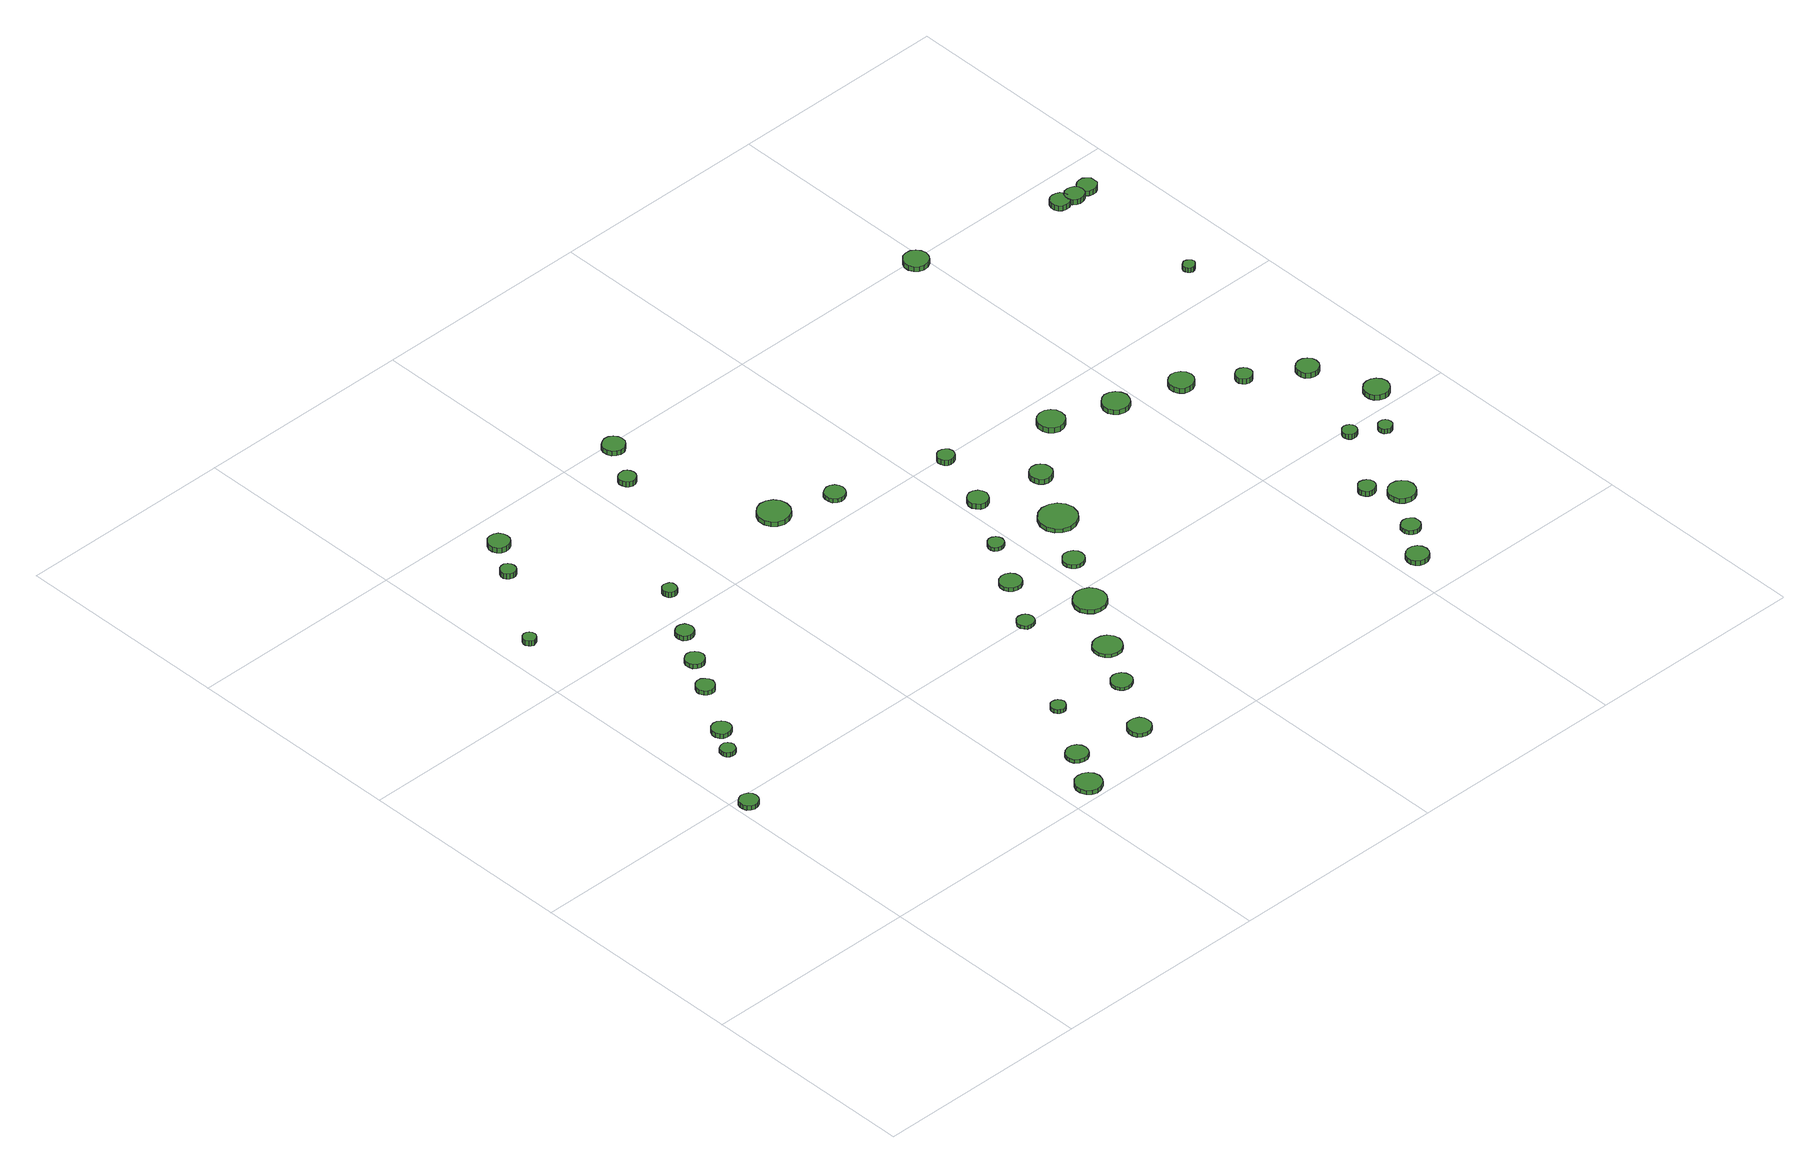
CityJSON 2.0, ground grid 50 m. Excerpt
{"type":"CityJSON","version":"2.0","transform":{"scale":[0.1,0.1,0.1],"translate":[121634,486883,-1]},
"CityObjects":{
"tree1":{"type":"SolitaryVegetationObject","attributes":{"function":"something"},"geometry":[{"type":"MultiSurface","lod":"1","boundaries":[[[0,1,2,3,4,5,6,7,8,9,10,11,12,13,14]],[[15,16,17,18,19,20,21,22,23,24,25,26,27,28,29]],[[0,29,28,1]],[[1,28,27,2]],[[2,27,26,3]],[[3,26,25,4]],[[4,25,24,5]],[[5,24,23,6]],[[6,23,22,7]],[[7,22,21,8]],[[8,21,20,9]],[[9,20,19,10]],[[10,19,18,11]],[[11,18,17,12]],[[12,17,16,13]],[[13,16,15,14]],[[14,15,29,0]]]}]},
"tree2":{"type":"SolitaryVegetationObject","attributes":{"function":"something"},"geometry":[{"type":"MultiSurface","lod":"1","boundaries":[[[30,31,32,33,34,35,36,37,38,39,40,41,42,43,44]],[[45,46,47,48,49,50,51,52,53,54,55,56,57,58,59]],[[30,59,58,31]],[[31,58,57,32]],[[32,57,56,33]],[[33,56,55,34]],[[34,55,54,35]],[[35,54,53,36]],[[36,53,52,37]],[[37,52,51,38]],[[38,51,50,39]],[[39,50,49,40]],[[40,49,48,41]],[[41,48,47,42]],[[42,47,46,43]],[[43,46,45,44]],[[44,45,59,30]]]}]},
"tree3":{"type":"SolitaryVegetationObject","attributes":{"function":"something"},"geometry":[{"type":"MultiSurface","lod":"1","boundaries":[[[60,61,62,63,64,65,66,67,68,69,70,71,72,73,74]],[[75,76,77,78,79,80,81,82,83,84,85,86,87,88,89]],[[60,89,88,61]],[[61,88,87,62]],[[62,87,86,63]],[[63,86,85,64]],[[64,85,84,65]],[[65,84,83,66]],[[66,83,82,67]],[[67,82,81,68]],[[68,81,80,69]],[[69,80,79,70]],[[70,79,78,71]],[[71,78,77,72]],[[72,77,76,73]],[[73,76,75,74]],[[74,75,89,60]]]}]},
"tree4":{"type":"SolitaryVegetationObject","attributes":{"function":"something"},"geometry":[{"type":"MultiSurface","lod":"1","boundaries":[[[90,91,92,93,94,95,96,97,98,99,100,101,102,103,104]],[[105,106,107,108,109,110,111,112,113,114,115,116,117,118,119]],[[90,119,118,91]],[[91,118,117,92]],[[92,117,116,93]],[[93,116,115,94]],[[94,115,114,95]],[[95,114,113,96]],[[96,113,112,97]],[[97,112,111,98]],[[98,111,110,99]],[[99,110,109,100]],[[100,109,108,101]],[[101,108,107,102]],[[102,107,106,103]],[[103,106,105,104]],[[104,105,119,90]]]}]},
"tree5":{"type":"SolitaryVegetationObject","attributes":{"function":"something"},"geometry":[{"type":"MultiSurface","lod":"1","boundaries":[[[120,121,122,123,124,125,126,127,128,129,130,131,132,133,134]],[[135,136,137,138,139,140,141,142,143,144,145,146,147,148,149]],[[120,149,148,121]],[[121,148,147,122]],[[122,147,146,123]],[[123,146,145,124]],[[124,145,144,125]],[[125,144,143,126]],[[126,143,142,127]],[[127,142,141,128]],[[128,141,140,129]],[[129,140,139,130]],[[130,139,138,131]],[[131,138,137,132]],[[132,137,136,133]],[[133,136,135,134]],[[134,135,149,120]]]}]},
"tree6":{"type":"SolitaryVegetationObject","attributes":{"function":"something"},"geometry":[{"type":"MultiSurface","lod":"1","boundaries":[[[150,151,152,153,154,155,156,157,158,159,160,161,162,163,164]],[[165,166,167,168,169,170,171,172,173,174,175,176,177,178,179]],[[150,179,178,151]],[[151,178,177,152]],[[152,177,176,153]],[[153,176,175,154]],[[154,175,174,155]],[[155,174,173,156]],[[156,173,172,157]],[[157,172,171,158]],[[158,171,170,159]],[[159,170,169,160]],[[160,169,168,161]],[[161,168,167,162]],[[162,167,166,163]],[[163,166,165,164]],[[164,165,179,150]]]}]},
"tree7":{"type":"SolitaryVegetationObject","attributes":{"function":"something"},"geometry":[{"type":"MultiSurface","lod":"1","boundaries":[[[180,181,182,183,184,185,186,187,188,189,190,191,192,193,194]],[[195,196,197,198,199,200,201,202,203,204,205,206,207,208,209]],[[180,209,208,181]],[[181,208,207,182]],[[182,207,206,183]],[[183,206,205,184]],[[184,205,204,185]],[[185,204,203,186]],[[186,203,202,187]],[[187,202,201,188]],[[188,201,200,189]],[[189,200,199,190]],[[190,199,198,191]],[[191,198,197,192]],[[192,197,196,193]],[[193,196,195,194]],[[194,195,209,180]]]}]},
"tree8":{"type":"SolitaryVegetationObject","attributes":{"function":"something"},"geometry":[{"type":"MultiSurface","lod":"1","boundaries":[[[210,211,212,213,214,215,216,217,218,219,220,221,222,223,224]],[[225,226,227,228,229,230,231,232,233,234,235,236,237,238,239]],[[210,239,238,211]],[[211,238,237,212]],[[212,237,236,213]],[[213,236,235,214]],[[214,235,234,215]],[[215,234,233,216]],[[216,233,232,217]],[[217,232,231,218]],[[218,231,230,219]],[[219,230,229,220]],[[220,229,228,221]],[[221,228,227,222]],[[222,227,226,223]],[[223,226,225,224]],[[224,225,239,210]]]}]},
"tree9":{"type":"SolitaryVegetationObject","attributes":{"function":"something"},"geometry":[{"type":"MultiSurface","lod":"1","boundaries":[[[240,241,242,243,244,245,246,247,248,249,250,251,252,253,254]],[[255,256,257,258,259,260,261,262,263,264,265,266,267,268,269]],[[240,269,268,241]],[[241,268,267,242]],[[242,267,266,243]],[[243,266,265,244]],[[244,265,264,245]],[[245,264,263,246]],[[246,263,262,247]],[[247,262,261,248]],[[248,261,260,249]],[[249,260,259,250]],[[250,259,258,251]],[[251,258,257,252]],[[252,257,256,253]],[[253,256,255,254]],[[254,255,269,240]]]}]},
"tree10":{"type":"SolitaryVegetationObject","attributes":{"function":"something"},"geometry":[{"type":"MultiSurface","lod":"1","boundaries":[[[270,271,272,273,274,275,276,277,278,279,280,281,282,283,284]],[[285,286,287,288,289,290,291,292,293,294,295,296,297,298,299]],[[270,299,298,271]],[[271,298,297,272]],[[272,297,296,273]],[[273,296,295,274]],[[274,295,294,275]],[[275,294,293,276]],[[276,293,292,277]],[[277,292,291,278]],[[278,291,290,279]],[[279,290,289,280]],[[280,289,288,281]],[[281,288,287,282]],[[282,287,286,283]],[[283,286,285,284]],[[284,285,299,270]]]}]},
"tree11":{"type":"SolitaryVegetationObject","attributes":{"function":"something"},"geometry":[{"type":"MultiSurface","lod":"1","boundaries":[[[300,301,302,303,304,305,306,307,308,309,310,311,312,313,314]],[[315,316,317,318,319,320,321,322,323,324,325,326,327,328,329]],[[300,329,328,301]],[[301,328,327,302]],[[302,327,326,303]],[[303,326,325,304]],[[304,325,324,305]],[[305,324,323,306]],[[306,323,322,307]],[[307,322,321,308]],[[308,321,320,309]],[[309,320,319,310]],[[310,319,318,311]],[[311,318,317,312]],[[312,317,316,313]],[[313,316,315,314]],[[314,315,329,300]]]}]},
"tree12":{"type":"SolitaryVegetationObject","attributes":{"function":"something"},"geometry":[{"type":"MultiSurface","lod":"1","boundaries":[[[330,331,332,333,334,335,336,337,338,339,340,341,342,343,344]],[[345,346,347,348,349,350,351,352,353,354,355,356,357,358,359]],[[330,359,358,331]],[[331,358,357,332]],[[332,357,356,333]],[[333,356,355,334]],[[334,355,354,335]],[[335,354,353,336]],[[336,353,352,337]],[[337,352,351,338]],[[338,351,350,339]],[[339,350,349,340]],[[340,349,348,341]],[[341,348,347,342]],[[342,347,346,343]],[[343,346,345,344]],[[344,345,359,330]]]}]},
"tree13":{"type":"SolitaryVegetationObject","attributes":{"function":"something"},"geometry":[{"type":"MultiSurface","lod":"1","boundaries":[[[360,361,362,363,364,365,366,367,368,369,370,371,372,373,374]],[[375,376,377,378,379,380,381,382,383,384,385,386,387,388,389]],[[360,389,388,361]],[[361,388,387,362]],[[362,387,386,363]],[[363,386,385,364]],[[364,385,384,365]],[[365,384,383,366]],[[366,383,382,367]],[[367,382,381,368]],[[368,381,380,369]],[[369,380,379,370]],[[370,379,378,371]],[[371,378,377,372]],[[372,377,376,373]],[[373,376,375,374]],[[374,375,389,360]]]}]},
"tree14":{"type":"SolitaryVegetationObject","attributes":{"function":"something"},"geometry":[{"type":"MultiSurface","lod":"1","boundaries":[[[390,391,392,393,394,395,396,397,398,399,400,401,402,403,404]],[[405,406,407,408,409,410,411,412,413,414,415,416,417,418,419]],[[390,419,418,391]],[[391,418,417,392]],[[392,417,416,393]],[[393,416,415,394]],[[394,415,414,395]],[[395,414,413,396]],[[396,413,412,397]],[[397,412,411,398]],[[398,411,410,399]],[[399,410,409,400]],[[400,409,408,401]],[[401,408,407,402]],[[402,407,406,403]],[[403,406,405,404]],[[404,405,419,390]]]}]},
"tree15":{"type":"SolitaryVegetationObject","attributes":{"function":"something"},"geometry":[{"type":"MultiSurface","lod":"1","boundaries":[[[420,421,422,423,424,425,426,427,428,429,430,431,432,433,434]],[[435,436,437,438,439,440,441,442,443,444,445,446,447,448,449]],[[420,449,448,421]],[[421,448,447,422]],[[422,447,446,423]],[[423,446,445,424]],[[424,445,444,425]],[[425,444,443,426]],[[426,443,442,427]],[[427,442,441,428]],[[428,441,440,429]],[[429,440,439,430]],[[430,439,438,431]],[[431,438,437,432]],[[432,437,436,433]],[[433,436,435,434]],[[434,435,449,420]]]}]},
"tree16":{"type":"SolitaryVegetationObject","attributes":{"function":"something"},"geometry":[{"type":"MultiSurface","lod":"1","boundaries":[[[450,451,452,453,454,455,456,457,458,459,460,461,462,463,464]],[[465,466,467,468,469,470,471,472,473,474,475,476,477,478,479]],[[450,479,478,451]],[[451,478,477,452]],[[452,477,476,453]],[[453,476,475,454]],[[454,475,474,455]],[[455,474,473,456]],[[456,473,472,457]],[[457,472,471,458]],[[458,471,470,459]],[[459,470,469,460]],[[460,469,468,461]],[[461,468,467,462]],[[462,467,466,463]],[[463,466,465,464]],[[464,465,479,450]]]}]},
"tree17":{"type":"SolitaryVegetationObject","attributes":{"function":"something"},"geometry":[{"type":"MultiSurface","lod":"1","boundaries":[[[480,481,482,483,484,485,486,487,488,489,490,491,492,493,494]],[[495,496,497,498,499,500,501,502,503,504,505,506,507,508,509]],[[480,509,508,481]],[[481,508,507,482]],[[482,507,506,483]],[[483,506,505,484]],[[484,505,504,485]],[[485,504,503,486]],[[486,503,502,487]],[[487,502,501,488]],[[488,501,500,489]],[[489,500,499,490]],[[490,499,498,491]],[[491,498,497,492]],[[492,497,496,493]],[[493,496,495,494]],[[494,495,509,480]]]}]},
"tree18":{"type":"SolitaryVegetationObject","attributes":{"function":"something"},"geometry":[{"type":"MultiSurface","lod":"1","boundaries":[[[510,511,512,513,514,515,516,517,518,519,520,521,522,523,524]],[[525,526,527,528,529,530,531,532,533,534,535,536,537,538,539]],[[510,539,538,511]],[[511,538,537,512]],[[512,537,536,513]],[[513,536,535,514]],[[514,535,534,515]],[[515,534,533,516]],[[516,533,532,517]],[[517,532,531,518]],[[518,531,530,519]],[[519,530,529,520]],[[520,529,528,521]],[[521,528,527,522]],[[522,527,526,523]],[[523,526,525,524]],[[524,525,539,510]]]}]},
"tree19":{"type":"SolitaryVegetationObject","attributes":{"function":"something"},"geometry":[{"type":"MultiSurface","lod":"1","boundaries":[[[540,541,542,543,544,545,546,547,548,549,550,551,552,553,554]],[[555,556,557,558,559,560,561,562,563,564,565,566,567,568,569]],[[540,569,568,541]],[[541,568,567,542]],[[542,567,566,543]],[[543,566,565,544]],[[544,565,564,545]],[[545,564,563,546]],[[546,563,562,547]],[[547,562,561,548]],[[548,561,560,549]],[[549,560,559,550]],[[550,559,558,551]],[[551,558,557,552]],[[552,557,556,553]],[[553,556,555,554]],[[554,555,569,540]]]}]},
"tree20":{"type":"SolitaryVegetationObject","attributes":{"function":"something"},"geometry":[{"type":"MultiSurface","lod":"1","boundaries":[[[570,571,572,573,574,575,576,577,578,579,580,581,582,583,584]],[[585,586,587,588,589,590,591,592,593,594,595,596,597,598,599]],[[570,599,598,571]],[[571,598,597,572]],[[572,597,596,573]],[[573,596,595,574]],[[574,595,594,575]],[[575,594,593,576]],[[576,593,592,577]],[[577,592,591,578]],[[578,591,590,579]],[[579,590,589,580]],[[580,589,588,581]],[[581,588,587,582]],[[582,587,586,583]],[[583,586,585,584]],[[584,585,599,570]]]}]},
"tree21":{"type":"SolitaryVegetationObject","attributes":{"function":"something"},"geometry":[{"type":"MultiSurface","lod":"1","boundaries":[[[600,601,602,603,604,605,606,607,608,609,610,611,612,613,614]],[[615,616,617,618,619,620,621,622,623,624,625,626,627,628,629]],[[600,629,628,601]],[[601,628,627,602]],[[602,627,626,603]],[[603,626,625,604]],[[604,625,624,605]],[[605,624,623,606]],[[606,623,622,607]],[[607,622,621,608]],[[608,621,620,609]],[[609,620,619,610]],[[610,619,618,611]],[[611,618,617,612]],[[612,617,616,613]],[[613,616,615,614]],[[614,615,629,600]]]}]},
"tree22":{"type":"SolitaryVegetationObject","attributes":{"function":"something"},"geometry":[{"type":"MultiSurface","lod":"1","boundaries":[[[630,631,632,633,634,635,636,637,638,639,640,641,642,643,644]],[[645,646,647,648,649,650,651,652,653,654,655,656,657,658,659]],[[630,659,658,631]],[[631,658,657,632]],[[632,657,656,633]],[[633,656,655,634]],[[634,655,654,635]],[[635,654,653,636]],[[636,653,652,637]],[[637,652,651,638]],[[638,651,650,639]],[[639,650,649,640]],[[640,649,648,641]],[[641,648,647,642]],[[642,647,646,643]],[[643,646,645,644]],[[644,645,659,630]]]}]},
"tree23":{"type":"SolitaryVegetationObject","attributes":{"function":"something"},"geometry":[{"type":"MultiSurface","lod":"1","boundaries":[[[660,661,662,663,664,665,666,667,668,669,670,671,672,673,674]],[[675,676,677,678,679,680,681,682,683,684,685,686,687,688,689]],[[660,689,688,661]],[[661,688,687,662]],[[662,687,686,663]],[[663,686,685,664]],[[664,685,684,665]],[[665,684,683,666]],[[666,683,682,667]],[[667,682,681,668]],[[668,681,680,669]],[[669,680,679,670]],[[670,679,678,671]],[[671,678,677,672]],[[672,677,676,673]],[[673,676,675,674]],[[674,675,689,660]]]}]},
"tree24":{"type":"SolitaryVegetationObject","attributes":{"function":"something"},"geometry":[{"type":"MultiSurface","lod":"1","boundaries":[[[690,691,692,693,694,695,696,697,698,699,700,701,702,703,704]],[[705,706,707,708,709,710,711,712,713,714,715,716,717,718,719]],[[690,719,718,691]],[[691,718,717,692]],[[692,717,716,693]],[[693,716,715,694]],[[694,715,714,695]],[[695,714,713,696]],[[696,713,712,697]],[[697,712,711,698]],[[698,711,710,699]],[[699,710,709,700]],[[700,709,708,701]],[[701,708,707,702]],[[702,707,706,703]],[[703,706,705,704]],[[704,705,719,690]]]}]},
"tree25":{"type":"SolitaryVegetationObject","attributes":{"function":"something"},"geometry":[{"type":"MultiSurface","lod":"1","boundaries":[[[720,721,722,723,724,725,726,727,728,729,730,731,732,733,734]],[[735,736,737,738,739,740,741,742,743,744,745,746,747,748,749]],[[720,749,748,721]],[[721,748,747,722]],[[722,747,746,723]],[[723,746,745,724]],[[724,745,744,725]],[[725,744,743,726]],[[726,743,742,727]],[[727,742,741,728]],[[728,741,740,729]],[[729,740,739,730]],[[730,739,738,731]],[[731,738,737,732]],[[732,737,736,733]],[[733,736,735,734]],[[734,735,749,720]]]}]},
"tree26":{"type":"SolitaryVegetationObject","attributes":{"function":"something"},"geometry":[{"type":"MultiSurface","lod":"1","boundaries":[[[750,751,752,753,754,755,756,757,758,759,760,761,762,763,764]],[[765,766,767,768,769,770,771,772,773,774,775,776,777,778,779]],[[750,779,778,751]],[[751,778,777,752]],[[752,777,776,753]],[[753,776,775,754]],[[754,775,774,755]],[[755,774,773,756]],[[756,773,772,757]],[[757,772,771,758]],[[758,771,770,759]],[[759,770,769,760]],[[760,769,768,761]],[[761,768,767,762]],[[762,767,766,763]],[[763,766,765,764]],[[764,765,779,750]]]}]},
"tree27":{"type":"SolitaryVegetationObject","attributes":{"function":"something"},"geometry":[{"type":"MultiSurface","lod":"1","boundaries":[[[780,781,782,783,784,785,786,787,788,789,790,791,792,793,794]],[[795,796,797,798,799,800,801,802,803,804,805,806,807,808,809]],[[780,809,808,781]],[[781,808,807,782]],[[782,807,806,783]],[[783,806,805,784]],[[784,805,804,785]],[[785,804,803,786]],[[786,803,802,787]],[[787,802,801,788]],[[788,801,800,789]],[[789,800,799,790]],[[790,799,798,791]],[[791,798,797,792]],[[792,797,796,793]],[[793,796,795,794]],[[794,795,809,780]]]}]},
"tree28":{"type":"SolitaryVegetationObject","attributes":{"function":"something"},"geometry":[{"type":"MultiSurface","lod":"1","boundaries":[[[810,811,812,813,814,815,816,817,818,819,820,821,822,823,824]],[[825,826,827,828,829,830,831,832,833,834,835,836,837,838,839]],[[810,839,838,811]],[[811,838,837,812]],[[812,837,836,813]],[[813,836,835,814]],[[814,835,834,815]],[[815,834,833,816]],[[816,833,832,817]],[[817,832,831,818]],[[818,831,830,819]],[[819,830,829,820]],[[820,829,828,821]],[[821,828,827,822]],[[822,827,826,823]],[[823,826,825,824]],[[824,825,839,810]]]}]},
"tree29":{"type":"SolitaryVegetationObject","attributes":{"function":"something"},"geometry":[{"type":"MultiSurface","lod":"1","boundaries":[[[840,841,842,843,844,845,846,847,848,849,850,851,852,853,854]],[[855,856,857,858,859,860,861,862,863,864,865,866,867,868,869]],[[840,869,868,841]],[[841,868,867,842]],[[842,867,866,843]],[[843,866,865,844]],[[844,865,864,845]],[[845,864,863,846]],[[846,863,862,847]],[[847,862,861,848]],[[848,861,860,849]],[[849,860,859,850]],[[850,859,858,851]],[[851,858,857,852]],[[852,857,856,853]],[[853,856,855,854]],[[854,855,869,840]]]}]},
"tree30":{"type":"SolitaryVegetationObject","attributes":{"function":"something"},"geometry":[{"type":"MultiSurface","lod":"1","boundaries":[[[870,871,872,873,874,875,876,877,878,879,880,881,882,883,884]],[[885,886,887,888,889,890,891,892,893,894,895,896,897,898,899]],[[870,899,898,871]],[[871,898,897,872]],[[872,897,896,873]],[[873,896,895,874]],[[874,895,894,875]],[[875,894,893,876]],[[876,893,892,877]],[[877,892,891,878]],[[878,891,890,879]],[[879,890,889,880]],[[880,889,888,881]],[[881,888,887,882]],[[882,887,886,883]],[[883,886,885,884]],[[884,885,899,870]]]}]},
"tree31":{"type":"SolitaryVegetationObject","attributes":{"function":"something"},"geometry":[{"type":"MultiSurface","lod":"1","boundaries":[[[900,901,902,903,904,905,906,907,908,909,910,911,912,913,914]],[[915,916,917,918,919,920,921,922,923,924,925,926,927,928,929]],[[900,929,928,901]],[[901,928,927,902]],[[902,927,926,903]],[[903,926,925,904]],[[904,925,924,905]],[[905,924,923,906]],[[906,923,922,907]],[[907,922,921,908]],[[908,921,920,909]],[[909,920,919,910]],[[910,919,918,911]],[[911,918,917,912]],[[912,917,916,913]],[[913,916,915,914]],[[914,915,929,900]]]}]},
"tree32":{"type":"SolitaryVegetationObject","attributes":{"function":"something"},"geometry":[{"type":"MultiSurface","lod":"1","boundaries":[[[930,931,932,933,934,935,936,937,938,939,940,941,942,943,944]],[[945,946,947,948,949,950,951,952,953,954,955,956,957,958,959]],[[930,959,958,931]],[[931,958,957,932]],[[932,957,956,933]],[[933,956,955,934]],[[934,955,954,935]],[[935,954,953,936]],[[936,953,952,937]],[[937,952,951,938]],[[938,951,950,939]],[[939,950,949,940]],[[940,949,948,941]],[[941,948,947,942]],[[942,947,946,943]],[[943,946,945,944]],[[944,945,959,930]]]}]},
"tree33":{"type":"SolitaryVegetationObject","attributes":{"function":"something"},"geometry":[{"type":"MultiSurface","lod":"1","boundaries":[[[960,961,962,963,964,965,966,967,968,969,970,971,972,973,974]],[[975,976,977,978,979,980,981,982,983,984,985,986,987,988,989]],[[960,989,988,961]],[[961,988,987,962]],[[962,987,986,963]],[[963,986,985,964]],[[964,985,984,965]],[[965,984,983,966]],[[966,983,982,967]],[[967,982,981,968]],[[968,981,980,969]],[[969,980,979,970]],[[970,979,978,971]],[[971,978,977,972]],[[972,977,976,973]],[[973,976,975,974]],[[974,975,989,960]]]}]},
"tree34":{"type":"SolitaryVegetationObject","attributes":{"function":"something"},"geometry":[{"type":"MultiSurface","lod":"1","boundaries":[[[990,991,992,993,994,995,996,997,998,999,1000,1001,1002,1003,1004]],[[1005,1006,1007,1008,1009,1010,1011,1012,1013,1014,1015,1016,1017,1018,1019]],[[990,1019,1018,991]],[[991,1018,1017,992]],[[992,1017,1016,993]],[[993,1016,1015,994]],[[994,1015,1014,995]],[[995,1014,1013,996]],[[996,1013,1012,997]],[[997,1012,1011,998]],[[998,1011,1010,999]],[[999,1010,1009,1000]],[[1000,1009,1008,1001]],[[1001,1008,1007,1002]],[[1002,1007,1006,1003]],[[1003,1006,1005,1004]],[[1004,1005,1019,990]]]}]},
"tree35":{"type":"SolitaryVegetationObject","attributes":{"function":"something"},"geometry":[{"type":"MultiSurface","lod":"1","boundaries":[[[1020,1021,1022,1023,1024,1025,1026,1027,1028,1029,1030,1031,1032,1033,1034]],[[1035,1036,1037,1038,1039,1040,1041,1042,1043,1044,1045,1046,1047,1048,1049]],[[1020,1049,1048,1021]],[[1021,1048,1047,1022]],[[1022,1047,1046,1023]],[[1023,1046,1045,1024]],[[1024,1045,1044,1025]],[[1025,1044,1043,1026]],[[1026,1043,1042,1027]],[[1027,1042,1041,1028]],[[1028,1041,1040,1029]],[[1029,1040,1039,1030]],[[1030,1039,1038,1031]],[[1031,1038,1037,1032]],[[1032,1037,1036,1033]],[[1033,1036,1035,1034]],[[1034,1035,1049,1020]]]}]},
"tree36":{"type":"SolitaryVegetationObject","attributes":{"function":"something"},"geometry":[{"type":"MultiSurface","lod":"1","boundaries":[[[1050,1051,1052,1053,1054,1055,1056,1057,1058,1059,1060,1061,1062,1063,1064]],[[1065,1066,1067,1068,1069,1070,1071,1072,1073,1074,1075,1076,1077,1078,1079]],[[1050,1079,1078,1051]],[[1051,1078,1077,1052]],[[1052,1077,1076,1053]],[[1053,1076,1075,1054]],[[1054,1075,1074,1055]],[[1055,1074,1073,1056]],[[1056,1073,1072,1057]],[[1057,1072,1071,1058]],[[1058,1071,1070,1059]],[[1059,1070,1069,1060]],[[1060,1069,1068,1061]],[[1061,1068,1067,1062]],[[1062,1067,1066,1063]],[[1063,1066,1065,1064]],[[1064,1065,1079,1050]]]}]},
"tree37":{"type":"SolitaryVegetationObject","attributes":{"function":"something"},"geometry":[{"type":"MultiSurface","lod":"1","boundaries":[[[1080,1081,1082,1083,1084,1085,1086,1087,1088,1089,1090,1091,1092,1093,1094]],[[1095,1096,1097,1098,1099,1100,1101,1102,1103,1104,1105,1106,1107,1108,1109]],[[1080,1109,1108,1081]],[[1081,1108,1107,1082]],[[1082,1107,1106,1083]],[[1083,1106,1105,1084]],[[1084,1105,1104,1085]],[[1085,1104,1103,1086]],[[1086,1103,1102,1087]],[[1087,1102,1101,1088]],[[1088,1101,1100,1089]],[[1089,1100,1099,1090]],[[1090,1099,1098,1091]],[[1091,1098,1097,1092]],[[1092,1097,1096,1093]],[[1093,1096,1095,1094]],[[1094,1095,1109,1080]]]}]},
"tree38":{"type":"SolitaryVegetationObject","attributes":{"function":"something"},"geometry":[{"type":"MultiSurface","lod":"1","boundaries":[[[1110,1111,1112,1113,1114,1115,1116,1117,1118,1119,1120,1121,1122,1123,1124]],[[1125,1126,1127,1128,1129,1130,1131,1132,1133,1134,1135,1136,1137,1138,1139]],[[1110,1139,1138,1111]],[[1111,1138,1137,1112]],[[1112,1137,1136,1113]],[[1113,1136,1135,1114]],[[1114,1135,1134,1115]],[[1115,1134,1133,1116]],[[1116,1133,1132,1117]],[[1117,1132,1131,1118]],[[1118,1131,1130,1119]],[[1119,1130,1129,1120]],[[1120,1129,1128,1121]],[[1121,1128,1127,1122]],[[1122,1127,1126,1123]],[[1123,1126,1125,1124]],[[1124,1125,1139,1110]]]}]},
"tree39":{"type":"SolitaryVegetationObject","attributes":{"function":"something"},"geometry":[{"type":"MultiSurface","lod":"1","boundaries":[[[1140,1141,1142,1143,1144,1145,1146,1147,1148,1149,1150,1151,1152,1153,1154]],[[1155,1156,1157,1158,1159,1160,1161,1162,1163,1164,1165,1166,1167,1168,1169]],[[1140,1169,1168,1141]],[[1141,1168,1167,1142]],[[1142,1167,1166,1143]],[[1143,1166,1165,1144]],[[1144,1165,1164,1145]],[[1145,1164,1163,1146]],[[1146,1163,1162,1147]],[[1147,1162,1161,1148]],[[1148,1161,1160,1149]],[[1149,1160,1159,1150]],[[1150,1159,1158,1151]],[[1151,1158,1157,1152]],[[1152,1157,1156,1153]],[[1153,1156,1155,1154]],[[1154,1155,1169,1140]]]}]},
"tree40":{"type":"SolitaryVegetationObject","attributes":{"function":"something"},"geometry":[{"type":"MultiSurface","lod":"1","boundaries":[[[1170,1171,1172,1173,1174,1175,1176,1177,1178,1179,1180,1181,1182,1183,1184]],[[1185,1186,1187,1188,1189,1190,1191,1192,1193,1194,1195,1196,1197,1198,1199]],[[1170,1199,1198,1171]],[[1171,1198,1197,1172]],[[1172,1197,1196,1173]],[[1173,1196,1195,1174]],[[1174,1195,1194,1175]],[[1175,1194,1193,1176]],[[1176,1193,1192,1177]],[[1177,1192,1191,1178]],[[1178,1191,1190,1179]],[[1179,1190,1189,1180]],[[1180,1189,1188,1181]],[[1181,1188,1187,1182]],[[1182,1187,1186,1183]],[[1183,1186,1185,1184]],[[1184,1185,1199,1170]]]}]},
"tree41":{"type":"SolitaryVegetationObject","attributes":{"function":"something"},"geometry":[{"type":"MultiSurface","lod":"1","boundaries":[[[1200,1201,1202,1203,1204,1205,1206,1207,1208,1209,1210,1211,1212,1213,1214]],[[1215,1216,1217,1218,1219,1220,1221,1222,1223,1224,1225,1226,1227,1228,1229]],[[1200,1229,1228,1201]],[[1201,1228,1227,1202]],[[1202,1227,1226,1203]],[[1203,1226,1225,1204]],[[1204,1225,1224,1205]],[[1205,1224,1223,1206]],[[1206,1223,1222,1207]],[[1207,1222,1221,1208]],[[1208,1221,1220,1209]],[[1209,1220,1219,1210]],[[1210,1219,1218,1211]],[[1211,1218,1217,1212]],[[1212,1217,1216,1213]],[[1213,1216,1215,1214]],[[1214,1215,1229,1200]]]}]},
"tree42":{"type":"SolitaryVegetationObject","attributes":{"function":"something"},"geometry":[{"type":"MultiSurface","lod":"1","boundaries":[[[1230,1231,1232,1233,1234,1235,1236,1237,1238,1239,1240,1241,1242,1243,1244]],[[1245,1246,1247,1248,1249,1250,1251,1252,1253,1254,1255,1256,1257,1258,1259]],[[1230,1259,1258,1231]],[[1231,1258,1257,1232]],[[1232,1257,1256,1233]],[[1233,1256,1255,1234]],[[1234,1255,1254,1235]],[[1235,1254,1253,1236]],[[1236,1253,1252,1237]],[[1237,1252,1251,1238]],[[1238,1251,1250,1239]],[[1239,1250,1249,1240]],[[1240,1249,1248,1241]],[[1241,1248,1247,1242]],[[1242,1247,1246,1243]],[[1243,1246,1245,1244]],[[1244,1245,1259,1230]]]}]},
"tree43":{"type":"SolitaryVegetationObject","attributes":{"function":"something"},"geometry":[{"type":"MultiSurface","lod":"1","boundaries":[[[1260,1261,1262,1263,1264,1265,1266,1267,1268,1269,1270,1271,1272,1273,1274]],[[1275,1276,1277,1278,1279,1280,1281,1282,1283,1284,1285,1286,1287,1288,1289]],[[1260,1289,1288,1261]],[[1261,1288,1287,1262]],[[1262,1287,1286,1263]],[[1263,1286,1285,1264]],[[1264,1285,1284,1265]],[[1265,1284,1283,1266]],[[1266,1283,1282,1267]],[[1267,1282,1281,1268]],[[1268,1281,1280,1269]],[[1269,1280,1279,1270]],[[1270,1279,1278,1271]],[[1271,1278,1277,1272]],[[1272,1277,1276,1273]],[[1273,1276,1275,1274]],[[1274,1275,1289,1260]]]}]},
"tree44":{"type":"SolitaryVegetationObject","attributes":{"function":"something"},"geometry":[{"type":"MultiSurface","lod":"1","boundaries":[[[1290,1291,1292,1293,1294,1295,1296,1297,1298,1299,1300,1301,1302,1303,1304]],[[1305,1306,1307,1308,1309,1310,1311,1312,1313,1314,1315,1316,1317,1318,1319]],[[1290,1319,1318,1291]],[[1291,1318,1317,1292]],[[1292,1317,1316,1293]],[[1293,1316,1315,1294]],[[1294,1315,1314,1295]],[[1295,1314,1313,1296]],[[1296,1313,1312,1297]],[[1297,1312,1311,1298]],[[1298,1311,1310,1299]],[[1299,1310,1309,1300]],[[1300,1309,1308,1301]],[[1301,1308,1307,1302]],[[1302,1307,1306,1303]],[[1303,1306,1305,1304]],[[1304,1305,1319,1290]]]}]},
"tree45":{"type":"SolitaryVegetationObject","attributes":{"function":"something"},"geometry":[{"type":"MultiSurface","lod":"1","boundaries":[[[1320,1321,1322,1323,1324,1325,1326,1327,1328,1329,1330,1331,1332,1333,1334]],[[1335,1336,1337,1338,1339,1340,1341,1342,1343,1344,1345,1346,1347,1348,1349]],[[1320,1349,1348,1321]],[[1321,1348,1347,1322]],[[1322,1347,1346,1323]],[[1323,1346,1345,1324]],[[1324,1345,1344,1325]],[[1325,1344,1343,1326]],[[1326,1343,1342,1327]],[[1327,1342,1341,1328]],[[1328,1341,1340,1329]],[[1329,1340,1339,1330]],[[1330,1339,1338,1331]],[[1331,1338,1337,1332]],[[1332,1337,1336,1333]],[[1333,1336,1335,1334]],[[1334,1335,1349,1320]]]}]},
"tree46":{"type":"SolitaryVegetationObject","attributes":{"function":"something"},"geometry":[{"type":"MultiSurface","lod":"1","boundaries":[[[1350,1351,1352,1353,1354,1355,1356,1357,1358,1359,1360,1361,1362,1363,1364]],[[1365,1366,1367,1368,1369,1370,1371,1372,1373,1374,1375,1376,1377,1378,1379]],[[1350,1379,1378,1351]],[[1351,1378,1377,1352]],[[1352,1377,1376,1353]],[[1353,1376,1375,1354]],[[1354,1375,1374,1355]],[[1355,1374,1373,1356]],[[1356,1373,1372,1357]],[[1357,1372,1371,1358]],[[1358,1371,1370,1359]],[[1359,1370,1369,1360]],[[1360,1369,1368,1361]],[[1361,1368,1367,1362]],[[1362,1367,1366,1363]],[[1363,1366,1365,1364]],[[1364,1365,1379,1350]]]}]}
},
"vertices":[
[52,473,17],[50,482,17],[45,489,17],[37,493,17],[28,494,17],[20,491,17],[13,485,17],[10,477,17],[10,469,17],[13,461,17],[20,455,17],[28,452,17],[37,453,17],[45,457,17],[50,464,17],[50,464,6],[45,457,6],[37,453,6],[28,452,6],[20,455,6],[13,461,6],[10,469,6],[10,477,6],[13,485,6],[20,491,6],[28,494,6],[37,493,6],[45,489,6],[50,482,6],[52,473,6],
[133,623,17],[131,629,17],[127,635,17],[121,639,17],[114,639,17],[108,637,17],[102,633,17],[100,626,17],[100,619,17],[102,613,17],[108,608,17],[114,606,17],[121,607,17],[127,610,17],[131,616,17],[131,616,6],[127,610,6],[121,607,6],[114,606,6],[108,608,6],[102,613,6],[100,619,6],[100,626,6],[102,633,6],[108,637,6],[114,639,6],[121,639,6],[127,635,6],[131,629,6],[133,623,6],
[173,678,17],[171,687,17],[166,694,17],[158,699,17],[149,700,17],[140,697,17],[134,691,17],[130,683,17],[130,674,17],[134,665,17],[140,659,17],[149,657,17],[158,658,17],[166,662,17],[171,669,17],[171,669,6],[166,662,6],[158,658,6],[149,657,6],[140,659,6],[134,665,6],[130,674,6],[130,683,6],[134,691,6],[140,697,6],[149,700,6],[158,699,6],[166,694,6],[171,687,6],[173,678,6],
[87,1156,19],[86,1162,19],[82,1167,19],[77,1170,19],[71,1171,19],[65,1169,19],[61,1165,19],[58,1159,19],[58,1153,19],[61,1147,19],[65,1143,19],[71,1141,19],[77,1142,19],[82,1145,19],[86,1150,19],[86,1150,6],[82,1145,6],[77,1142,6],[71,1141,6],[65,1143,6],[61,1147,6],[58,1153,6],[58,1159,6],[61,1165,6],[65,1169,6],[71,1171,6],[77,1170,6],[82,1167,6],[86,1162,6],[87,1156,6],
[244,800,17],[242,808,17],[237,815,17],[230,820,17],[221,821,17],[213,818,17],[207,812,17],[203,804,17],[203,796,17],[207,788,17],[213,782,17],[221,779,17],[230,780,17],[237,785,17],[242,792,17],[242,792,6],[237,785,6],[230,780,6],[221,779,6],[213,782,6],[207,788,6],[203,796,6],[203,804,6],[207,812,6],[213,818,6],[221,821,6],[230,820,6],[237,815,6],[242,808,6],[244,800,6],
[289,876,17],[287,885,17],[282,892,17],[274,897,17],[265,898,17],[257,895,17],[250,889,17],[247,881,17],[247,872,17],[250,864,17],[257,858,17],[265,855,17],[274,856,17],[282,861,17],[287,868,17],[287,868,6],[282,861,6],[274,856,6],[265,855,6],[257,858,6],[250,864,6],[247,872,6],[247,881,6],[250,889,6],[257,895,6],[265,898,6],[274,897,6],[282,892,6],[287,885,6],[289,876,6],
[597,39,16],[594,51,16],[587,61,16],[576,67,16],[564,68,16],[552,65,16],[543,56,16],[538,45,16],[538,33,16],[543,21,16],[552,13,16],[564,9,16],[576,11,16],[587,17,16],[594,27,16],[594,27,6],[587,17,6],[576,11,6],[564,9,6],[552,13,6],[543,21,6],[538,33,6],[538,45,6],[543,56,6],[552,65,6],[564,68,6],[576,67,6],[587,61,6],[594,51,6],[597,39,6],
[208,1342,20],[207,1349,20],[203,1355,20],[196,1359,20],[189,1359,20],[182,1357,20],[177,1352,20],[174,1346,20],[174,1338,20],[177,1332,20],[182,1327,20],[189,1325,20],[196,1325,20],[203,1329,20],[207,1335,20],[207,1335,7],[203,1329,7],[196,1325,7],[189,1325,7],[182,1327,7],[177,1332,7],[174,1338,7],[174,1346,7],[177,1352,7],[182,1357,7],[189,1359,7],[196,1359,7],[203,1355,7],[207,1349,7],[208,1342,7],
[334,954,18],[332,962,18],[328,969,18],[320,973,18],[312,974,18],[304,971,18],[298,966,18],[295,958,18],[295,950,18],[298,942,18],[304,937,18],[312,934,18],[320,935,18],[328,939,18],[332,946,18],[332,946,6],[328,939,6],[320,935,6],[312,934,6],[304,937,6],[298,942,6],[295,950,6],[295,958,6],[298,966,6],[304,971,6],[312,974,6],[320,973,6],[328,969,6],[332,962,6],[334,954,6],
[640,123,16],[638,133,16],[632,141,16],[623,146,16],[613,147,16],[603,144,16],[595,137,16],[591,128,16],[591,118,16],[595,109,16],[603,102,16],[613,99,16],[623,100,16],[632,105,16],[638,113,16],[638,113,7],[632,105,7],[623,100,7],[613,99,7],[603,102,7],[595,109,7],[591,118,7],[591,128,7],[595,137,7],[603,144,7],[613,147,7],[623,146,7],[632,141,7],[638,133,7],[640,123,7],
[265,1421,19],[263,1430,19],[257,1439,19],[249,1444,19],[239,1445,19],[229,1442,19],[222,1435,19],[218,1426,19],[218,1416,19],[222,1407,19],[229,1400,19],[239,1397,19],[249,1398,19],[257,1403,19],[263,1411,19],[263,1411,6],[257,1403,6],[249,1398,6],[239,1397,6],[229,1400,6],[222,1407,6],[218,1416,6],[218,1426,6],[222,1435,6],[229,1442,6],[239,1445,6],[249,1444,6],[257,1439,6],[263,1430,6],[265,1421,6],
[397,1068,24],[396,1075,24],[392,1080,24],[386,1083,24],[380,1084,24],[373,1082,24],[368,1077,24],[366,1071,24],[366,1065,24],[368,1059,24],[373,1055,24],[380,1052,24],[386,1053,24],[392,1056,24],[396,1062,24],[396,1062,11],[392,1056,11],[386,1053,11],[380,1052,11],[373,1055,11],[368,1059,11],[366,1065,11],[366,1071,11],[368,1077,11],[373,1082,11],[380,1084,11],[386,1083,11],[392,1080,11],[396,1075,11],[397,1068,11],
[710,258,17],[708,265,17],[704,271,17],[698,274,17],[691,275,17],[685,273,17],[680,268,17],[677,262,17],[677,255,17],[680,248,17],[685,244,17],[691,242,17],[698,242,17],[704,246,17],[708,252,17],[708,252,7],[704,246,7],[698,242,7],[691,242,7],[685,244,7],[680,248,7],[677,255,7],[677,262,7],[680,268,7],[685,273,7],[691,275,7],[698,274,7],[704,271,7],[708,265,7],[710,258,7],
[792,98,16],[790,108,16],[784,117,16],[774,122,16],[763,123,16],[753,120,16],[745,113,16],[741,103,16],[741,92,16],[745,82,16],[753,75,16],[763,72,16],[774,73,16],[784,78,16],[790,87,16],[790,87,6],[784,78,6],[774,73,6],[763,72,6],[753,75,6],[745,82,6],[741,92,6],[741,103,6],[745,113,6],[753,120,6],[763,123,6],[774,122,6],[784,117,6],[790,108,6],[792,98,6],
[866,228,15],[864,238,15],[858,246,15],[849,251,15],[840,252,15],[830,249,15],[823,242,15],[819,233,15],[819,223,15],[823,214,15],[830,208,15],[840,205,15],[849,206,15],[858,211,15],[864,219,15],[864,219,7],[858,211,7],[849,206,7],[840,205,7],[830,208,7],[823,214,7],[819,223,7],[819,233,7],[823,242,7],[830,249,7],[840,252,7],[849,251,7],[858,246,7],[864,238,7],[866,228,7],
[854,501,16],[852,509,16],[848,515,16],[841,519,16],[833,520,16],[825,518,16],[820,512,16],[816,505,16],[816,497,16],[820,490,16],[825,484,16],[833,482,16],[841,483,16],[848,487,16],[852,493,16],[852,493,7],[848,487,7],[841,483,7],[833,482,7],[825,484,7],[820,490,7],[816,497,7],[816,505,7],[820,512,7],[825,518,7],[833,520,7],[841,519,7],[848,515,7],[852,509,7],[854,501,7],
[589,1387,22],[587,1395,22],[583,1402,22],[576,1406,22],[568,1406,22],[560,1404,22],[554,1399,22],[551,1391,22],[551,1383,22],[554,1376,22],[560,1371,22],[568,1368,22],[576,1369,22],[583,1373,22],[587,1380,22],[587,1380,9],[583,1373,9],[576,1369,9],[568,1368,9],[560,1371,9],[554,1376,9],[551,1383,9],[551,1391,9],[554,1399,9],[560,1404,9],[568,1406,9],[576,1406,9],[583,1402,9],[587,1395,9],[589,1387,9],
[932,329,15],[929,342,15],[921,353,15],[910,359,15],[897,361,15],[884,357,15],[874,348,15],[869,336,15],[869,323,15],[874,311,15],[884,302,15],[897,298,15],[910,299,15],[921,306,15],[929,316,15],[929,316,7],[921,306,7],[910,299,7],[897,298,7],[884,302,7],[874,311,7],[869,323,7],[869,336,7],[874,348,7],[884,357,7],[897,361,7],[910,359,7],[921,353,7],[929,342,7],[932,329,7],
[745,1105,18],[742,1120,18],[733,1132,18],[720,1139,18],[705,1141,18],[691,1136,18],[680,1126,18],[674,1112,18],[674,1097,18],[680,1084,18],[691,1074,18],[705,1069,18],[720,1071,18],[733,1078,18],[742,1090,18],[742,1090,6],[733,1078,6],[720,1071,6],[705,1069,6],[691,1074,6],[680,1084,6],[674,1097,6],[674,1112,6],[680,1126,6],[691,1136,6],[705,1141,6],[720,1139,6],[733,1132,6],[742,1120,6],[745,1105,6],
[651,1486,17],[649,1496,17],[643,1504,17],[634,1510,17],[624,1511,17],[614,1507,17],[606,1501,17],[602,1491,17],[602,1481,17],[606,1471,17],[614,1465,17],[624,1461,17],[634,1462,17],[643,1468,17],[649,1476,17],[649,1476,5],[643,1468,5],[634,1462,5],[624,1461,5],[614,1465,5],[606,1471,5],[602,1481,5],[602,1491,5],[606,1501,5],[614,1507,5],[624,1511,5],[634,1510,5],[643,1504,5],[649,1496,5],[651,1486,5],
[925,613,16],[923,623,16],[917,631,16],[908,636,16],[898,637,16],[888,634,16],[881,627,16],[877,618,16],[877,608,16],[881,599,16],[888,592,16],[898,589,16],[908,590,16],[917,595,16],[923,603,16],[923,603,7],[917,595,7],[908,590,7],[898,589,7],[888,592,7],[881,599,7],[877,608,7],[877,618,7],[881,627,7],[888,634,7],[898,637,7],[908,636,7],[917,631,7],[923,623,7],[925,613,7],
[1011,459,17],[1008,474,17],[999,486,17],[986,493,17],[971,495,17],[957,490,17],[946,480,17],[939,466,17],[939,451,17],[946,437,17],[957,427,17],[971,423,17],[986,424,17],[999,432,17],[1008,444,17],[1008,444,7],[999,432,7],[986,424,7],[971,423,7],[957,427,7],[946,437,7],[939,451,7],[939,466,7],[946,480,7],[957,490,7],[971,495,7],[986,493,7],[999,486,7],[1008,474,7],[1011,459,7],
[865,1065,16],[863,1074,16],[858,1082,16],[849,1087,16],[840,1088,16],[831,1085,16],[823,1079,16],[820,1070,16],[820,1060,16],[823,1051,16],[831,1045,16],[840,1042,16],[849,1043,16],[858,1048,16],[863,1056,16],[863,1056,6],[858,1048,6],[849,1043,6],[840,1042,6],[831,1045,6],[823,1051,6],[820,1060,6],[820,1070,6],[823,1079,6],[831,1085,6],[840,1088,6],[849,1087,6],[858,1082,6],[863,1074,6],[865,1065,6],
[984,724,15],[982,731,15],[978,737,15],[971,741,15],[964,742,15],[957,739,15],[951,734,15],[948,728,15],[948,720,15],[951,713,15],[957,708,15],[964,706,15],[971,707,15],[978,710,15],[982,716,15],[982,716,6],[978,710,6],[971,707,6],[964,706,6],[957,708,6],[951,713,6],[948,720,6],[948,728,6],[951,734,6],[957,739,6],[964,742,6],[971,741,6],[978,737,6],[982,731,6],[984,724,6],
[1068,579,15],[1066,588,15],[1060,596,15],[1051,601,15],[1041,602,15],[1032,599,15],[1025,592,15],[1021,584,15],[1021,574,15],[1025,565,15],[1032,558,15],[1041,555,15],[1051,556,15],[1060,561,15],[1066,569,15],[1066,569,6],[1060,561,6],[1051,556,6],[1041,555,6],[1032,558,6],[1025,565,6],[1021,574,6],[1021,584,6],[1025,592,6],[1032,599,6],[1041,602,6],[1051,601,6],[1060,596,6],[1066,588,6],[1068,579,6],
[1059,849,19],[1057,858,19],[1052,866,19],[1043,871,19],[1034,872,19],[1025,869,19],[1018,863,19],[1014,854,19],[1014,844,19],[1018,836,19],[1025,829,19],[1034,826,19],[1043,827,19],[1052,832,19],[1057,840,19],[1057,840,6],[1052,832,6],[1043,827,6],[1034,826,6],[1025,829,6],[1018,836,6],[1014,844,6],[1014,854,6],[1018,863,6],[1025,869,6],[1034,872,6],[1043,871,6],[1052,866,6],[1057,858,6],[1059,849,6],
[1156,696,16],[1152,713,16],[1142,727,16],[1127,736,16],[1109,738,16],[1092,732,16],[1080,721,16],[1072,705,16],[1072,687,16],[1080,671,16],[1092,660,16],[1109,654,16],[1127,656,16],[1142,665,16],[1152,679,16],[1152,679,6],[1142,665,6],[1127,656,6],[1109,654,6],[1092,660,6],[1080,671,6],[1072,687,6],[1072,705,6],[1080,721,6],[1092,732,6],[1109,738,6],[1127,736,6],[1142,727,6],[1152,713,6],[1156,696,6],
[1101,990,22],[1099,998,22],[1094,1004,22],[1087,1008,22],[1079,1009,22],[1072,1007,22],[1066,1001,22],[1063,994,22],[1063,986,22],[1066,979,22],[1072,973,22],[1079,971,22],[1087,972,22],[1094,976,22],[1099,982,22],[1099,982,9],[1094,976,9],[1087,972,9],[1079,971,9],[1072,973,9],[1066,979,9],[1063,986,9],[1063,994,9],[1066,1001,9],[1072,1007,9],[1079,1009,9],[1087,1008,9],[1094,1004,9],[1099,998,9],[1101,990,9],
[1209,819,20],[1207,829,20],[1201,838,20],[1192,843,20],[1182,844,20],[1172,841,20],[1164,834,20],[1160,824,20],[1160,814,20],[1164,804,20],[1172,797,20],[1182,794,20],[1192,795,20],[1201,801,20],[1207,809,20],[1207,809,7],[1201,801,7],[1192,795,7],[1182,794,7],[1172,797,7],[1164,804,7],[1160,814,7],[1160,824,7],[1164,834,7],[1172,841,7],[1182,844,7],[1192,843,7],[1201,838,7],[1207,829,7],[1209,819,7],
[1578,103,18],[1576,114,18],[1570,122,18],[1561,127,18],[1550,128,18],[1540,125,18],[1533,118,18],[1529,109,18],[1529,98,18],[1533,89,18],[1540,82,18],[1550,79,18],[1561,80,18],[1570,85,18],[1576,93,18],[1576,93,6],[1570,85,6],[1561,80,6],[1550,79,6],[1540,82,6],[1533,89,6],[1529,98,6],[1529,109,6],[1533,118,6],[1540,125,6],[1550,128,6],[1561,127,6],[1570,122,6],[1576,114,6],[1578,103,6],
[1348,928,19],[1345,941,19],[1338,951,19],[1327,957,19],[1314,958,19],[1302,954,19],[1293,946,19],[1288,935,19],[1288,922,19],[1293,911,19],[1302,902,19],[1314,898,19],[1327,900,19],[1338,906,19],[1345,916,19],[1345,916,6],[1338,906,6],[1327,900,6],[1314,898,6],[1302,902,6],[1293,911,6],[1288,922,6],[1288,935,6],[1293,946,6],[1302,954,6],[1314,958,6],[1327,957,6],[1338,951,6],[1345,941,6],[1348,928,6],
[1630,182,16],[1629,191,16],[1623,198,16],[1616,202,16],[1607,203,16],[1599,200,16],[1592,194,16],[1589,186,16],[1589,178,16],[1592,170,16],[1599,164,16],[1607,161,16],[1616,162,16],[1623,166,16],[1629,173,16],[1629,173,6],[1623,166,6],[1616,162,6],[1607,161,6],[1599,164,6],[1592,170,6],[1589,178,6],[1589,186,6],[1592,194,6],[1599,200,6],[1607,203,6],[1616,202,6],[1623,198,6],[1629,191,6],[1630,182,6],
[1484,881,17],[1481,893,17],[1474,903,17],[1463,909,17],[1451,911,17],[1439,907,17],[1430,898,17],[1424,887,17],[1424,874,17],[1430,863,17],[1439,855,17],[1451,851,17],[1463,852,17],[1474,858,17],[1481,868,17],[1481,868,5],[1474,858,5],[1463,852,5],[1451,851,5],[1439,855,5],[1430,863,5],[1424,874,5],[1424,887,5],[1430,898,5],[1439,907,5],[1451,911,5],[1463,909,5],[1474,903,5],[1481,893,5],[1484,881,5],
[1649,331,19],[1647,339,19],[1642,345,19],[1635,349,19],[1627,350,19],[1620,348,19],[1614,342,19],[1610,335,19],[1610,327,19],[1614,320,19],[1620,314,19],[1627,312,19],[1635,313,19],[1642,317,19],[1647,323,19],[1647,323,6],[1642,317,6],[1635,313,6],[1627,312,6],[1620,314,6],[1614,320,6],[1610,327,6],[1610,335,6],[1614,342,6],[1620,348,6],[1627,350,6],[1635,349,6],[1642,345,6],[1647,339,6],[1649,331,6],
[1703,274,17],[1701,286,17],[1693,296,17],[1683,302,17],[1670,304,17],[1658,300,17],[1649,292,17],[1644,280,17],[1644,268,17],[1649,256,17],[1658,248,17],[1670,244,17],[1683,245,17],[1693,252,17],[1701,262,17],[1701,262,5],[1693,252,5],[1683,245,5],[1670,244,5],[1658,248,5],[1649,256,5],[1644,268,5],[1644,280,5],[1649,292,5],[1658,300,5],[1670,304,5],[1683,302,5],[1693,296,5],[1701,286,5],[1703,274,5],
[1622,835,19],[1619,847,19],[1612,856,19],[1602,862,19],[1591,863,19],[1580,859,19],[1572,852,19],[1567,841,19],[1567,829,19],[1572,819,19],[1580,811,19],[1591,808,19],[1602,809,19],[1612,815,19],[1619,824,19],[1619,824,6],[1612,815,6],[1602,809,6],[1591,808,6],[1580,811,6],[1572,819,6],[1567,829,6],[1567,841,6],[1572,852,6],[1580,859,6],[1591,863,6],[1602,862,6],[1612,856,6],[1619,847,6],[1622,835,6],
[1743,482,22],[1741,488,22],[1737,494,22],[1731,497,22],[1725,498,22],[1718,496,22],[1713,491,22],[1710,485,22],[1710,478,22],[1713,472,22],[1718,467,22],[1725,465,22],[1731,466,22],[1737,469,22],[1741,475,22],[1741,475,10],[1737,469,10],[1731,466,10],[1725,465,10],[1718,467,10],[1713,472,10],[1710,478,10],[1710,485,10],[1713,491,10],[1718,496,10],[1725,498,10],[1731,497,10],[1737,494,10],[1741,488,10],[1743,482,10],
[1503,1486,22],[1500,1497,22],[1494,1506,22],[1484,1512,22],[1472,1513,22],[1461,1510,22],[1453,1502,22],[1448,1492,22],[1448,1480,22],[1453,1470,22],[1461,1462,22],[1472,1458,22],[1484,1459,22],[1494,1465,22],[1500,1475,22],[1500,1475,10],[1494,1465,10],[1484,1459,10],[1472,1458,10],[1461,1462,10],[1453,1470,10],[1448,1480,10],[1448,1492,10],[1453,1502,10],[1461,1510,10],[1472,1513,10],[1484,1512,10],[1494,1506,10],[1500,1497,10],[1503,1486,10],
[1806,444,21],[1805,451,21],[1801,456,21],[1796,459,21],[1789,460,21],[1783,458,21],[1778,454,21],[1776,448,21],[1776,441,21],[1778,435,21],[1783,431,21],[1789,429,21],[1796,430,21],[1801,433,21],[1805,438,21],[1805,438,9],[1801,433,9],[1796,430,9],[1789,429,9],[1783,431,9],[1778,435,9],[1776,441,9],[1776,448,9],[1778,454,9],[1783,458,9],[1789,460,9],[1796,459,9],[1801,456,9],[1805,451,9],[1806,444,9],
[1716,760,22],[1714,768,22],[1709,774,22],[1703,778,22],[1695,779,22],[1688,776,22],[1682,771,22],[1679,764,22],[1679,756,22],[1682,749,22],[1688,744,22],[1695,741,22],[1703,742,22],[1709,746,22],[1714,752,22],[1714,752,9],[1709,746,9],[1703,742,9],[1695,741,9],[1688,744,9],[1682,749,9],[1679,756,9],[1679,764,9],[1682,771,9],[1688,776,9],[1695,779,9],[1703,778,9],[1709,774,9],[1714,768,9],[1716,760,9],
[1826,683,29],[1824,693,29],[1818,701,29],[1809,706,29],[1799,707,29],[1789,704,29],[1781,697,29],[1777,688,29],[1777,677,29],[1781,668,29],[1789,661,29],[1799,658,29],[1809,659,29],[1818,664,29],[1824,672,29],[1824,672,16],[1818,664,16],[1809,659,16],[1799,658,16],[1789,661,16],[1781,668,16],[1777,677,16],[1777,688,16],[1781,697,16],[1789,704,16],[1799,707,16],[1809,706,16],[1818,701,16],[1824,693,16],[1826,683,16],
[1885,539,27],[1882,550,27],[1875,559,27],[1865,565,27],[1854,566,27],[1843,563,27],[1834,555,27],[1830,544,27],[1830,533,27],[1834,522,27],[1843,515,27],[1854,511,27],[1865,512,27],[1875,518,27],[1882,527,27],[1882,527,14],[1875,518,14],[1865,512,14],[1854,511,14],[1843,515,14],[1834,522,14],[1830,533,14],[1830,544,14],[1834,555,14],[1843,563,14],[1854,566,14],[1865,565,14],[1875,559,14],[1882,550,14],[1885,539,14],
[1875,1090,22],[1874,1096,22],[1870,1100,22],[1865,1103,22],[1860,1104,22],[1855,1102,22],[1850,1098,22],[1848,1093,22],[1848,1088,22],[1850,1083,22],[1855,1079,22],[1860,1077,22],[1865,1078,22],[1870,1081,22],[1874,1085,22],[1874,1085,10],[1870,1081,10],[1865,1078,10],[1860,1077,10],[1855,1079,10],[1850,1083,10],[1848,1088,10],[1848,1093,10],[1850,1098,10],[1855,1102,10],[1860,1104,10],[1865,1103,10],[1870,1100,10],[1874,1096,10],[1875,1090,10],
[1836,1418,25],[1834,1427,25],[1829,1434,25],[1821,1438,25],[1812,1439,25],[1804,1437,25],[1797,1431,25],[1793,1422,25],[1793,1413,25],[1797,1405,25],[1804,1399,25],[1812,1397,25],[1821,1397,25],[1829,1402,25],[1834,1409,25],[1834,1409,12],[1829,1402,12],[1821,1397,12],[1812,1397,12],[1804,1399,12],[1797,1405,12],[1793,1413,12],[1793,1422,12],[1797,1431,12],[1804,1437,12],[1812,1439,12],[1821,1438,12],[1829,1434,12],[1834,1427,12],[1836,1418,12],
[1870,1411,26],[1868,1420,26],[1863,1427,26],[1855,1431,26],[1846,1432,26],[1838,1430,26],[1831,1424,26],[1827,1415,26],[1827,1407,26],[1831,1398,26],[1838,1392,26],[1846,1390,26],[1855,1391,26],[1863,1395,26],[1868,1402,26],[1868,1402,13],[1863,1395,13],[1855,1391,13],[1846,1390,13],[1838,1392,13],[1831,1398,13],[1827,1407,13],[1827,1415,13],[1831,1424,13],[1838,1430,13],[1846,1432,13],[1855,1431,13],[1863,1427,13],[1868,1420,13],[1870,1411,13],
[1907,1414,26],[1906,1423,26],[1900,1430,26],[1893,1435,26],[1884,1435,26],[1875,1433,26],[1869,1427,26],[1865,1419,26],[1865,1410,26],[1869,1401,26],[1875,1396,26],[1884,1393,26],[1893,1394,26],[1900,1398,26],[1906,1405,26],[1906,1405,13],[1900,1398,13],[1893,1394,13],[1884,1393,13],[1875,1396,13],[1869,1401,13],[1865,1410,13],[1865,1419,13],[1869,1427,13],[1875,1433,13],[1884,1435,13],[1893,1435,13],[1900,1430,13],[1906,1423,13],[1907,1414,13]
]}
